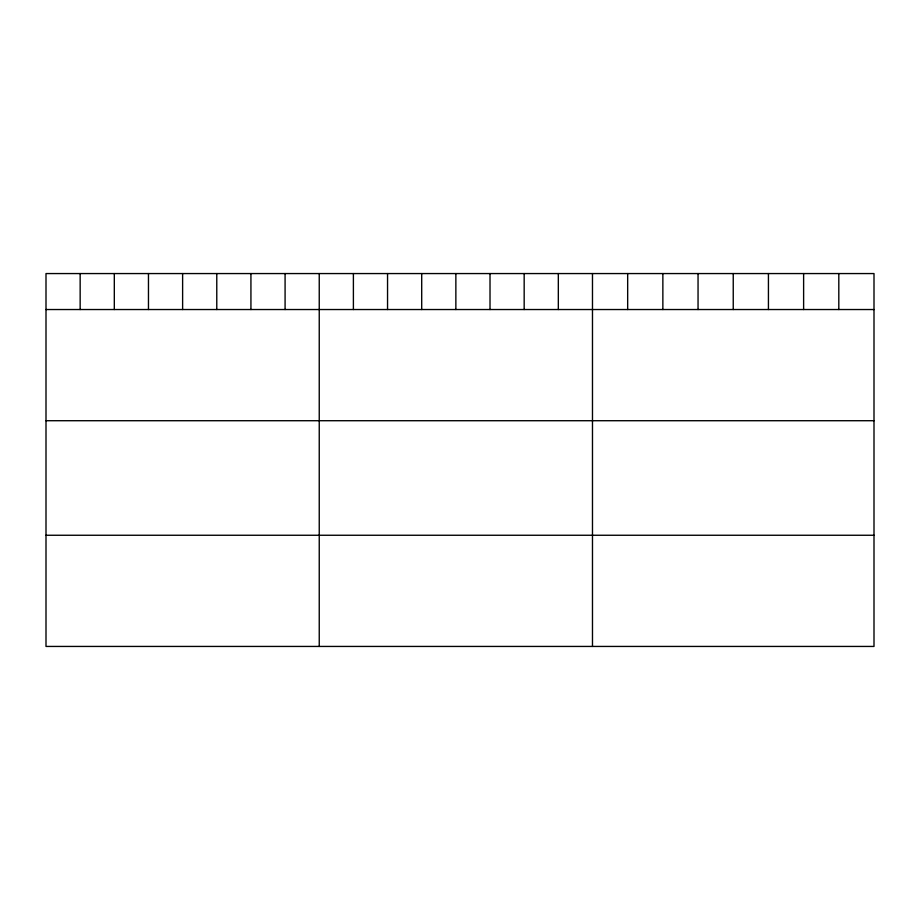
<?xml version="1.0" encoding="UTF-8"?>
<svg xmlns="http://www.w3.org/2000/svg" width="920" height="920" viewBox="0 0 920 920"><rect width="100%" height="100%" fill="white"/><g stroke="black" fill="none" stroke-linecap="round" stroke-linejoin="round"><path stroke-width="1.38" d="M874 309.534L874 646.438L46 646.438L46 273.562L874 273.562L874 309.534L46 309.534M46 420.716L874 420.716M46 535.256L874 535.256M838.81 273.562L838.81 309.534M803.62 273.562L803.62 309.534M768.43 273.562L768.43 309.534M733.24 273.562L733.24 309.534M698.05 273.562L698.05 309.534M662.86 273.562L662.86 309.534M627.67 273.562L627.67 309.534M592.48 273.562L592.48 646.438M558.325 273.562L558.325 309.534M524.17 273.562L524.17 309.534M490.015 273.562L490.015 309.534M455.86 273.562L455.86 309.534M421.705 273.562L421.705 309.534M387.55 273.562L387.55 309.534M353.395 273.562L353.395 309.534M319.24 273.562L319.24 646.438M285.085 273.562L285.085 309.534M250.93 273.562L250.93 309.534M216.775 273.562L216.775 309.534M182.62 273.562L182.62 309.534M148.465 273.562L148.465 309.534M114.31 273.562L114.31 309.534M80.155 273.562L80.155 309.534"/></g></svg>
